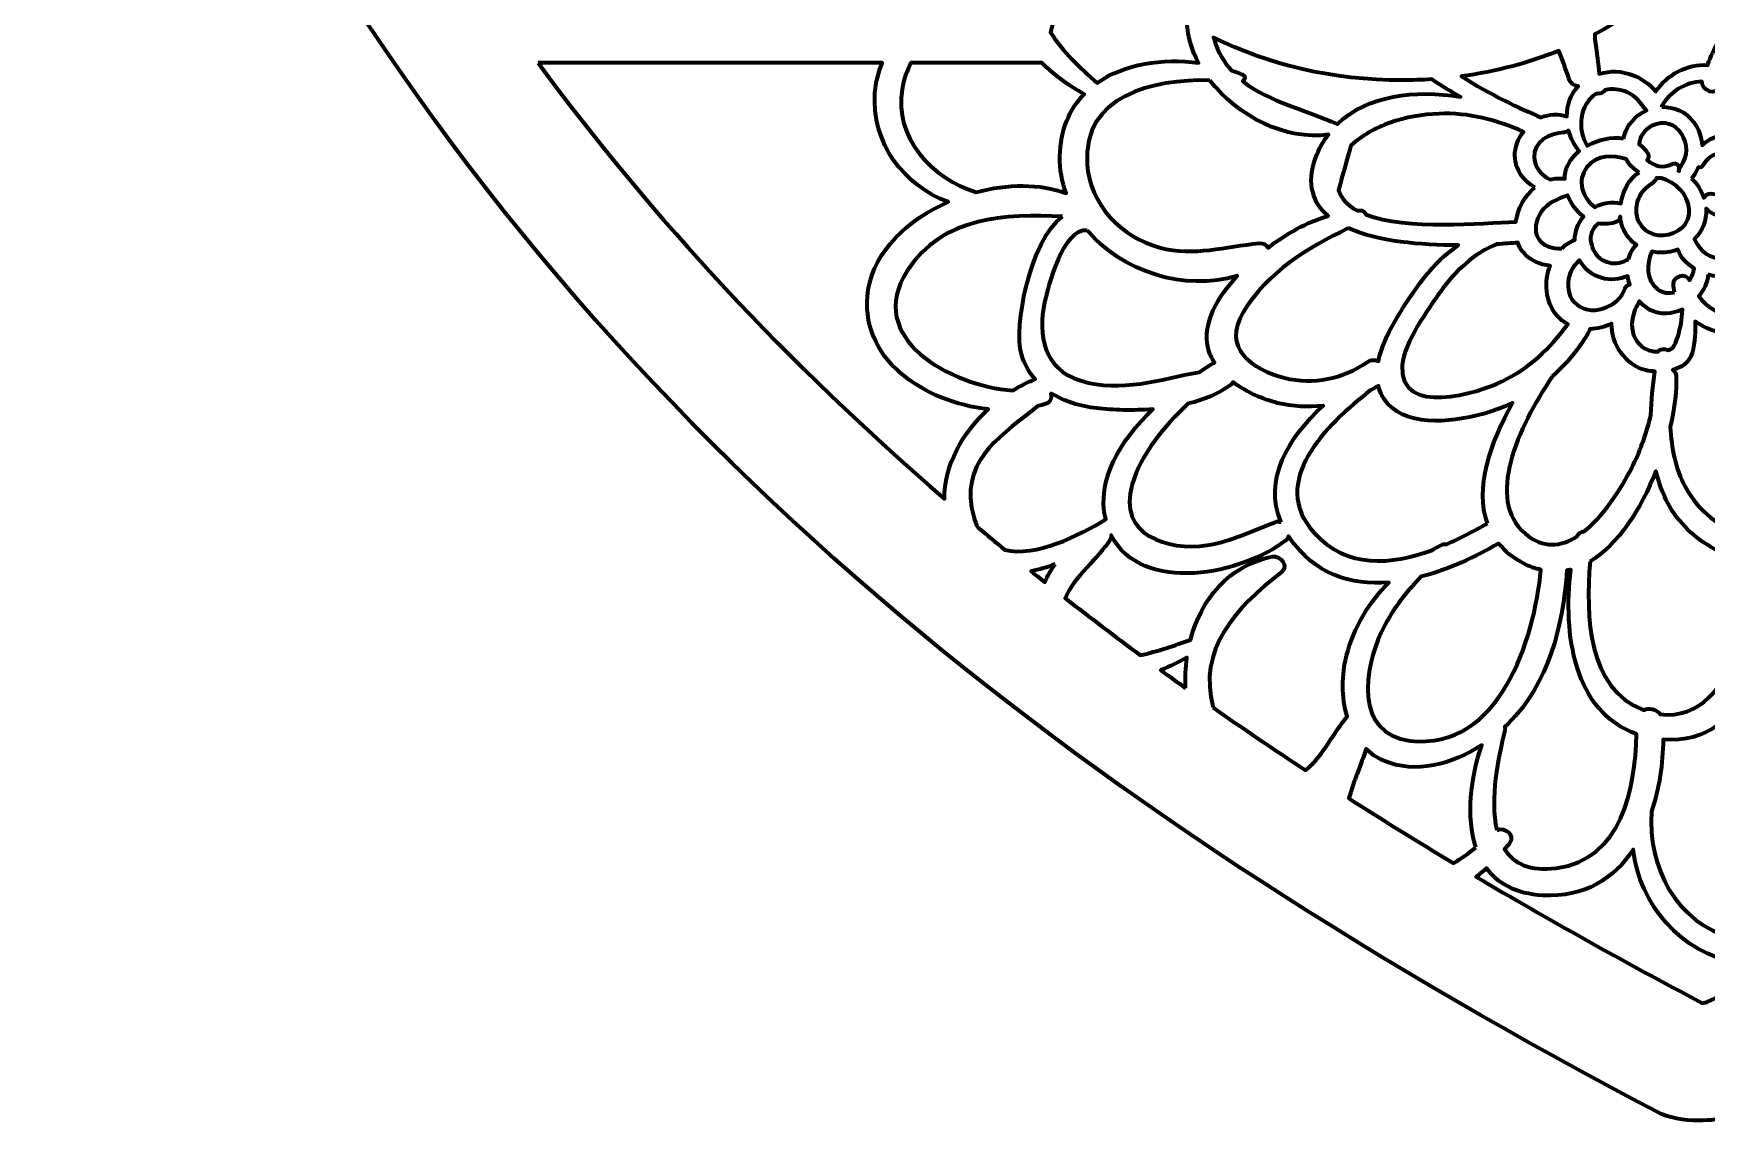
# Model space of a CAD drawing. Extents: x -491 to 5386, y -726 to 879.
# Drawn here: x 3516.9 to 3975, y -726.5 to -428.8 of the extents above; entities that cross this region are included whole.
import ezdxf

# ---------------------------------------------------------------- set-up
doc = ezdxf.new("R2010")
doc.units = 0
doc.header["$MEASUREMENT"] = 0
doc.layers.add('Layer 1', color=7, linetype='Continuous', lineweight=0)

# ---------------------------------------------------------------- blocks, each defined once
blk = doc.blocks.new('Block_2')
at = {"layer": 'Layer 1', "color": 250, "lineweight": 70, "true_color": 0x231f20}
for points, knots in [([(4412.77, -141.17), (4388.6, -13.6), (4297.11, 64.76), (4178.92, 64.76), (4158.4, 64.76), (4137.09, 62.4), (4115.17, 57.52), (4059.67, 45.18), (4013.92, 14.6), (3975.11, -29.24), (3961.27, -16.28), (3950.75, -5.93), (3939.7, 3.82), (3895.66, 42.69), (3834.04, 64.51), (3771.94, 64.51), (3670.83, 64.51), (3568.43, 6.68), (3538.49, -129.48), (3516.86, -227.86), (3541.91, -316.24), (3591.65, -399.45), (3679.93, -547.12), (3812.17, -645.63), (3961.42, -724.11), (3964.51, -725.74), (3968.66, -726.47), (3972.99, -726.47), (3978.8, -726.47), (3984.95, -725.15), (3989.34, -722.88), (4123.92, -653.35), (4243.84, -565.18), (4331.52, -439.6), (4393.74, -350.49), (4434.19, -254.19), (4412.77, -141.17)], [0, 0, 0, 0, 1, 1, 1, 2, 2, 2, 3, 3, 3, 4, 4, 4, 5, 5, 5, 6, 6, 6, 7, 7, 7, 8, 8, 8, 9, 9, 9, 10, 10, 10, 11, 11, 11, 12, 12, 12, 12]), ([(3803.09, -398.88), (3811.02, -409.69), (3821.03, -418.84), (3832.71, -425.87), (3832.89, -429.66), (3834.03, -433.36), (3835.87, -436.83), (3826.08, -435.52), (3815.6, -437.1), (3808.14, -442.32), (3803.43, -438.43), (3798.7, -433.63), (3795.32, -428.5), (3797.59, -420.48), (3800.6, -409.07), (3803.09, -398.88)], [0, 0, 0, 0, 1, 1, 1, 2, 2, 2, 3, 3, 3, 4, 4, 4, 5, 5, 5, 5]), ([(3977.95, -400.41), (3979.82, -402.84), (3981.19, -405.74), (3981.86, -408.83), (3983.5, -416.45), (3981.24, -423.92), (3978.21, -430.98), (3977.07, -433.13), (3976.12, -435.24), (3975.35, -437.26), (3975.33, -437.32), (3975.3, -437.38), (3975.27, -437.45), (3969.69, -437.11), (3964.14, -440.04), (3961.09, -444.71), (3959.5, -442.64), (3957.05, -441.07), (3954.84, -440.21), (3951.88, -439.05), (3948.57, -438.94), (3945.54, -439.83), (3945.42, -436.95), (3944.41, -431.14), (3944.38, -429.91), (3944.37, -429.61), (3944.38, -429.31), (3944.37, -429.01), (3957.54, -422.08), (3968.98, -412.43), (3977.95, -400.41)], [0, 0, 0, 0, 1, 1, 1, 2, 2, 2, 3, 3, 3, 4, 4, 4, 5, 5, 5, 6, 6, 6, 7, 7, 7, 8, 8, 8, 9, 9, 9, 10, 10, 10, 10]), ([(3891.59, -441.6), (3894.3, -441.6), (3896.99, -441.51), (3899.65, -441.33), (3902.24, -443.07), (3904.9, -444.68), (3907.57, -446.16), (3895.27, -444.09), (3881.99, -445.78), (3873.89, -453.59), (3865.54, -449.81), (3855.27, -447.61), (3848.02, -441.88), (3848.62, -441.37), (3848.85, -440.46), (3847.92, -440.06), (3846.95, -439.65), (3845.93, -439.28), (3844.9, -438.93), (3842.89, -436.68), (3841.26, -434), (3840.22, -430.65), (3840.14, -430.39), (3840.07, -430.13), (3840, -429.88), (3855.1, -437.4), (3872.55, -441.6), (3891.59, -441.6)], [0, 0, 0, 0, 1, 1, 1, 2, 2, 2, 3, 3, 3, 4, 4, 4, 5, 5, 5, 6, 6, 6, 7, 7, 7, 8, 8, 8, 9, 9, 9, 9]), ([(3937.27, -441.13), (3937.69, -442.48), (3938.72, -443.11), (3939.81, -443.25), (3937.75, -445.56), (3936.75, -448.5), (3936.72, -451.5), (3934.37, -450.61), (3931.91, -450.86), (3929.7, -451.81), (3923.92, -449.39), (3915.72, -445.5), (3907.85, -440.52), (3917.2, -439.26), (3926.15, -436.91), (3934.55, -433.54), (3935.54, -436.03), (3936.45, -438.56), (3937.27, -441.13)], [0, 0, 0, 0, 1, 1, 1, 2, 2, 2, 3, 3, 3, 4, 4, 4, 5, 5, 5, 6, 6, 6, 6]), ([(3655.06, -436.86), (3655.06, -436.86), (3749.22, -436.86), (3749.22, -436.86), (3748.18, -439.46), (3747.51, -442.19), (3747.29, -444.96), (3746.2, -458.74), (3755.32, -470.58), (3767.35, -474.94), (3756.31, -479.77), (3747.16, -488.26), (3745.46, -498.94), (3742.46, -517.85), (3760.86, -529.85), (3778.3, -531.69), (3771.25, -538.22), (3766.15, -547.16), (3766.3, -556.24), (3723.29, -519.05), (3686.51, -479.61), (3655.06, -436.86)], [0, 0, 0, 0, 1, 1, 1, 2, 2, 2, 3, 3, 3, 4, 4, 4, 5, 5, 5, 6, 6, 6, 7, 7, 7, 7]), ([(3754.72, -444.06), (3755.18, -441.38), (3756, -438.99), (3757.11, -436.86), (3757.11, -436.86), (3792.82, -436.86), (3792.82, -436.86), (3792.84, -436.82), (3792.85, -436.77), (3792.87, -436.72), (3796.3, -440.16), (3800.33, -443.13), (3804.58, -445.38), (3800.58, -449.51), (3798.03, -455.12), (3797.91, -462.48), (3797.85, -466.07), (3798.5, -469.42), (3799.61, -472.57), (3792.54, -469.85), (3783.57, -469.95), (3774.96, -472.26), (3762.88, -468.48), (3752.43, -457.41), (3754.72, -444.06)], [0, 0, 0, 0, 1, 1, 1, 2, 2, 2, 3, 3, 3, 4, 4, 4, 5, 5, 5, 6, 6, 6, 7, 7, 7, 8, 8, 8, 8]), ([(3838.93, -441.63), (3846.57, -451.5), (3859.89, -458.17), (3871.43, -456.5), (3870.02, -458.41), (3868.76, -460.48), (3867.9, -462.95), (3865.41, -470.12), (3867.2, -475.19), (3871.4, -478.77), (3865.42, -480.51), (3859.88, -483.63), (3854.92, -487.47), (3854.45, -486.69), (3853.64, -486.16), (3852.5, -486.26), (3843.03, -487.11), (3834.83, -489.95), (3825.23, -487.4), (3814.74, -484.62), (3806.08, -475.66), (3805.36, -464.55), (3804.15, -445.86), (3823.27, -441.23), (3838.93, -441.63)], [0, 0, 0, 0, 1, 1, 1, 2, 2, 2, 3, 3, 3, 4, 4, 4, 5, 5, 5, 6, 6, 6, 7, 7, 7, 8, 8, 8, 8]), ([(3952.21, -457.54), (3948.94, -457.03), (3945.3, -457.84), (3942.3, -459.52), (3939.49, -455.1), (3940.1, -448.25), (3944.73, -445.32), (3945.19, -445.32), (3945.68, -445.27), (3946.21, -445.12), (3946.63, -445), (3946.95, -444.67), (3947.17, -444.28), (3949.17, -443.83), (3951.33, -444.1), (3953.21, -444.91), (3955.79, -446.01), (3956.95, -447.95), (3958.5, -449.93), (3958.03, -450.14), (3957.55, -450.35), (3957.1, -450.63), (3954.57, -452.19), (3952.77, -454.76), (3952.21, -457.54)], [0, 0, 0, 0, 1, 1, 1, 2, 2, 2, 3, 3, 3, 4, 4, 4, 5, 5, 5, 6, 6, 6, 7, 7, 7, 8, 8, 8, 8]), ([(3962.76, -448.93), (3962.76, -448.82), (3962.72, -448.72), (3962.71, -448.62), (3965.02, -444.79), (3969.29, -442.08), (3973.65, -441.97), (3973.9, -444.52), (3977.39, -446.1), (3978.97, -443.32), (3978.97, -443.32), (3978.97, -443.32), (3978.97, -443.32), (3979.14, -443.42), (3979.33, -443.47), (3979.5, -443.58), (3982.48, -445.54), (3984.35, -449.11), (3984.67, -452.62), (3984.79, -453.97), (3984.56, -455.2), (3984.25, -456.42), (3980.51, -455.82), (3976.47, -456.82), (3973.76, -459.4), (3973.6, -457.16), (3972.88, -454.97), (3971.46, -453.05), (3969.33, -450.19), (3966.07, -448.82), (3962.76, -448.93)], [0, 0, 0, 0, 1, 1, 1, 2, 2, 2, 3, 3, 3, 4, 4, 4, 5, 5, 5, 6, 6, 6, 7, 7, 7, 8, 8, 8, 9, 9, 9, 10, 10, 10, 10]), ([(3927.97, -470.99), (3925.19, -473.28), (3923.28, -476.83), (3922.76, -480.41), (3913.34, -480.7), (3892.92, -482.64), (3881.67, -478.38), (3881.47, -477.74), (3880.94, -477.19), (3880.2, -477.23), (3879.92, -477.24), (3879.64, -477.29), (3879.36, -477.31), (3876.79, -475.94), (3874.93, -474.11), (3874.2, -471.66), (3875.33, -467.58), (3876.47, -463.51), (3877.6, -459.43), (3880.74, -456.71), (3884.28, -454.66), (3888.22, -453.3), (3892.54, -451.72), (3897.14, -450.92), (3901.73, -450.76), (3909.76, -450.47), (3917.55, -452.43), (3924.82, -455.72), (3923.35, -457.63), (3922.43, -459.93), (3922.51, -462.34), (3922.63, -466.23), (3924.89, -469.29), (3927.97, -470.99)], [0, 0, 0, 0, 1, 1, 1, 2, 2, 2, 3, 3, 3, 4, 4, 4, 5, 5, 5, 6, 6, 6, 7, 7, 7, 8, 8, 8, 9, 9, 9, 10, 10, 10, 11, 11, 11, 11]), ([(3965.44, -464.57), (3963.15, -465.77), (3960.58, -465.13), (3958.75, -463.53), (3959.15, -462.95), (3959.29, -462.2), (3958.86, -461.55), (3958.23, -460.58), (3957.45, -459.79), (3956.58, -459.17), (3956.57, -457.08), (3957.91, -455.17), (3959.97, -454.12), (3966.95, -450.58), (3972.19, -459.72), (3967.9, -465.24), (3967.6, -465.64), (3967.48, -466.06), (3967.45, -466.47), (3967.38, -466.45), (3967.33, -466.41), (3967.26, -466.39), (3967.8, -465.29), (3966.79, -463.85), (3965.44, -464.57)], [0, 0, 0, 0, 1, 1, 1, 2, 2, 2, 3, 3, 3, 4, 4, 4, 5, 5, 5, 6, 6, 6, 7, 7, 7, 8, 8, 8, 8]), ([(3927.79, -462.87), (3927.51, -458.07), (3932.02, -456.29), (3935.96, -455.92), (3936.42, -455.87), (3936.85, -455.66), (3937.21, -455.38), (3937.76, -457.43), (3938.71, -459.38), (3940.13, -460.99), (3938.77, -462.11), (3937.64, -463.42), (3936.96, -464.92), (3936.43, -466.1), (3936.17, -467.35), (3936.14, -468.61), (3934.75, -468.36), (3933.4, -468.47), (3932.12, -468.82), (3929.8, -467.66), (3927.95, -465.47), (3927.79, -462.87)], [0, 0, 0, 0, 1, 1, 1, 2, 2, 2, 3, 3, 3, 4, 4, 4, 5, 5, 5, 6, 6, 6, 7, 7, 7, 7]), ([(3956.54, -466.87), (3953.76, -468.45), (3952.07, -471.97), (3951.49, -475.33), (3949.13, -474.74), (3946.56, -475.18), (3944.37, -476.34), (3941.01, -473.9), (3939.35, -468.99), (3942.24, -465.45), (3945.24, -461.79), (3949.18, -462.13), (3953.03, -463.18), (3953.15, -463.4), (3953.22, -463.63), (3953.36, -463.85), (3954.17, -465.09), (3955.28, -466.1), (3956.54, -466.87)], [0, 0, 0, 0, 1, 1, 1, 2, 2, 2, 3, 3, 3, 4, 4, 4, 5, 5, 5, 6, 6, 6, 6]), ([(3970.86, -468.51), (3970.91, -468.45), (3970.97, -468.43), (3971.02, -468.37), (3971.71, -467.48), (3972.24, -466.51), (3972.68, -465.51), (3973.22, -465.53), (3973.77, -465.39), (3974.08, -464.8), (3975.73, -461.73), (3979.95, -460.4), (3983.41, -461.28), (3983.7, -462.21), (3984.75, -462.54), (3985.71, -462.29), (3986.38, -462.76), (3986.99, -463.3), (3987.45, -464.03), (3989.25, -466.89), (3987.4, -470.23), (3984.95, -472.01), (3981.83, -474.29), (3979.53, -473.04), (3976.18, -472.66), (3975.33, -472.56), (3974.61, -473.09), (3974.22, -473.8), (3973.55, -471.74), (3972.4, -469.89), (3970.86, -468.51)], [0, 0, 0, 0, 1, 1, 1, 2, 2, 2, 3, 3, 3, 4, 4, 4, 5, 5, 5, 6, 6, 6, 7, 7, 7, 8, 8, 8, 9, 9, 9, 10, 10, 10, 10]), ([(3955.73, -477.99), (3955.56, -476.21), (3956.01, -474.34), (3956.93, -472.81), (3957.94, -471.14), (3959.51, -470.45), (3960.84, -469.13), (3961.04, -468.93), (3961.11, -468.68), (3961.2, -468.44), (3961.65, -468.48), (3962.1, -468.45), (3962.55, -468.42), (3966.28, -469.4), (3969.91, -472.82), (3970.27, -476.8), (3970.65, -481.01), (3967.01, -483.86), (3963.08, -484.04), (3959.32, -484.21), (3956.1, -481.85), (3955.73, -477.99)], [0, 0, 0, 0, 1, 1, 1, 2, 2, 2, 3, 3, 3, 4, 4, 4, 5, 5, 5, 6, 6, 6, 7, 7, 7, 7]), ([(3935.33, -487.69), (3932.84, -487.85), (3930.14, -486.89), (3928.95, -485), (3927.54, -482.75), (3928.3, -479.7), (3929.74, -477.67), (3931.6, -475.05), (3934.22, -474.31), (3936.94, -473.06), (3937.82, -475.37), (3939.36, -477.48), (3941.3, -478.93), (3939.72, -480.77), (3938.96, -483.03), (3938.88, -485.34), (3937.54, -485.78), (3936.37, -486.66), (3935.33, -487.69)], [0, 0, 0, 0, 1, 1, 1, 2, 2, 2, 3, 3, 3, 4, 4, 4, 5, 5, 5, 6, 6, 6, 6]), ([(3798.67, -478.96), (3789.65, -485.35), (3785.26, -509.29), (3787.39, -516.6), (3788.18, -519.33), (3789.5, -521.58), (3791.12, -523.49), (3789.05, -524.29), (3787, -525.33), (3785, -526.56), (3767.9, -525.32), (3744.24, -512.12), (3756.13, -493.78), (3765.9, -478.69), (3782.93, -478.22), (3798.67, -478.96)], [0, 0, 0, 0, 1, 1, 1, 2, 2, 2, 3, 3, 3, 4, 4, 4, 5, 5, 5, 5]), ([(3953.61, -490.57), (3950.41, -492.55), (3945.91, -492.08), (3943.86, -487.88), (3943.69, -487.51), (3943.65, -487.19), (3943.54, -486.84), (3943.52, -486.6), (3943.45, -486.41), (3943.35, -486.2), (3942.87, -483.92), (3943.78, -482.06), (3945.41, -480.79), (3947.04, -481.11), (3948.76, -481.01), (3950.49, -480.29), (3951.16, -480.02), (3951.37, -479.45), (3951.33, -478.92), (3951.34, -479.06), (3951.34, -479.22), (3951.35, -479.35), (3951.8, -482.53), (3953.45, -485.06), (3955.76, -486.7), (3954.67, -487.76), (3954, -489.11), (3953.61, -490.57)], [0, 0, 0, 0, 1, 1, 1, 2, 2, 2, 3, 3, 3, 4, 4, 4, 5, 5, 5, 6, 6, 6, 7, 7, 7, 8, 8, 8, 9, 9, 9, 9]), ([(3974.85, -476.8), (3974.85, -476.79), (3974.84, -476.78), (3974.84, -476.77), (3977.27, -479.42), (3981.37, -479.27), (3984.79, -477.98), (3986.56, -480.64), (3986.82, -484.45), (3985.23, -487.21), (3984.78, -487.5), (3984.45, -487.96), (3984.27, -488.49), (3983.85, -488.93), (3983.37, -489.34), (3982.8, -489.66), (3980.67, -490.89), (3978, -490.68), (3975.84, -489.65), (3973.66, -488.62), (3972.64, -487.01), (3971.66, -485.11), (3973.78, -482.99), (3975.07, -480.11), (3974.85, -476.8)], [0, 0, 0, 0, 1, 1, 1, 2, 2, 2, 3, 3, 3, 4, 4, 4, 5, 5, 5, 6, 6, 6, 7, 7, 7, 8, 8, 8, 8]), ([(3805.38, -482.71), (3814.95, -494.04), (3832.06, -499.57), (3846.49, -495.16), (3841.32, -500.78), (3836.83, -507.91), (3838.51, -514.93), (3838.85, -516.35), (3839.51, -517.64), (3840.28, -518.88), (3838.93, -519.67), (3837.53, -520.54), (3836.08, -521.5), (3825.32, -523.47), (3814.75, -527.28), (3803.54, -523.87), (3793.5, -520.81), (3791.85, -511.39), (3793.73, -502.38), (3794.63, -498.08), (3798.76, -482.08), (3805.38, -482.71)], [0, 0, 0, 0, 1, 1, 1, 2, 2, 2, 3, 3, 3, 4, 4, 4, 5, 5, 5, 6, 6, 6, 7, 7, 7, 7]), ([(3876.88, -482.14), (3885.04, -485.77), (3896.78, -486.78), (3906.96, -486.8), (3902.46, -489.86), (3898.64, -494.05), (3895.28, -498.9), (3891.92, -503.75), (3886.61, -511.33), (3885.15, -518.54), (3884.27, -518.11), (3883.2, -518.06), (3882.09, -518.81), (3875.38, -523.33), (3867.38, -525.14), (3859.43, -523.08), (3850.55, -520.79), (3842.19, -514.9), (3848.1, -505.13), (3854.82, -494), (3865.6, -487.62), (3876.88, -482.14)], [0, 0, 0, 0, 1, 1, 1, 2, 2, 2, 3, 3, 3, 4, 4, 4, 5, 5, 5, 6, 6, 6, 7, 7, 7, 7]), ([(3891.65, -519.6), (3892.03, -513.67), (3898.79, -504.17), (3902.11, -499.53), (3906.22, -493.78), (3911.15, -489.1), (3917.48, -486.5), (3919.7, -486.37), (3921.67, -486.21), (3923.28, -486.06), (3923.62, -486.96), (3924.06, -487.83), (3924.69, -488.61), (3926.55, -490.9), (3929.34, -492.15), (3932.21, -492.4), (3932.11, -492.65), (3931.96, -492.9), (3931.87, -493.15), (3930.38, -497.63), (3931.06, -503.15), (3934.51, -506.58), (3935.26, -507.33), (3936.1, -507.9), (3936.98, -508.37), (3932.17, -515.05), (3926.46, -520.5), (3918.93, -524.11), (3912.59, -527.15), (3890.75, -534.02), (3891.65, -519.6)], [0, 0, 0, 0, 1, 1, 1, 2, 2, 2, 3, 3, 3, 4, 4, 4, 5, 5, 5, 6, 6, 6, 7, 7, 7, 8, 8, 8, 9, 9, 9, 10, 10, 10, 10]), ([(3966.2, -499.62), (3964.69, -500.08), (3963.06, -499.93), (3961.56, -498.78), (3958.31, -496.27), (3958.53, -491.93), (3959.96, -488.52), (3961.32, -488.82), (3962.76, -488.91), (3964.23, -488.72), (3965.25, -488.59), (3966.22, -488.31), (3967.15, -487.96), (3967.9, -490.14), (3969.56, -491.87), (3971.59, -493.14), (3971.43, -494.27), (3970.97, -495.39), (3970.32, -496.39), (3970.29, -496.34), (3970.26, -496.29), (3970.23, -496.23), (3969.13, -494.21), (3965.91, -495.14), (3965.93, -497.4), (3965.94, -498.16), (3966.04, -498.9), (3966.2, -499.62)], [0, 0, 0, 0, 1, 1, 1, 2, 2, 2, 3, 3, 3, 4, 4, 4, 5, 5, 5, 6, 6, 6, 7, 7, 7, 8, 8, 8, 9, 9, 9, 9]), ([(3937.44, -495.09), (3937.97, -493.24), (3938.98, -492.01), (3940.22, -490.9), (3943.17, -496.13), (3948.94, -497.18), (3953.41, -495.21), (3953.53, -496.02), (3953.75, -496.81), (3954.02, -497.58), (3953.46, -497.62), (3952.92, -497.87), (3952.67, -498.62), (3950.95, -503.93), (3942.82, -506.81), (3938.74, -502.35), (3936.94, -500.38), (3936.72, -497.57), (3937.44, -495.09)], [0, 0, 0, 0, 1, 1, 1, 2, 2, 2, 3, 3, 3, 4, 4, 4, 5, 5, 5, 6, 6, 6, 6]), ([(3975.46, -494.84), (3978.86, -495.77), (3982.57, -495.58), (3985.28, -493.9), (3985.63, -493.68), (3985.91, -493.4), (3986.22, -493.15), (3986.83, -493.92), (3987.6, -494.45), (3988.43, -494.86), (3989.61, -498.21), (3988.68, -502.54), (3985.72, -504.59), (3985.22, -504.94), (3984.65, -505.12), (3984.1, -505.3), (3983.76, -504.91), (3983.39, -504.53), (3983.06, -504.15), (3981.45, -502.29), (3979.19, -503.28), (3978.34, -505.02), (3977.69, -504.77), (3977.05, -504.49), (3976.47, -504.15), (3974.94, -503.24), (3973.82, -502.06), (3972.88, -500.74), (3974.23, -499.02), (3975.2, -497), (3975.46, -494.84)], [0, 0, 0, 0, 1, 1, 1, 2, 2, 2, 3, 3, 3, 4, 4, 4, 5, 5, 5, 6, 6, 6, 7, 7, 7, 8, 8, 8, 9, 9, 9, 10, 10, 10, 10]), ([(3960.24, -515.8), (3953.81, -514.4), (3953.37, -507.35), (3956.32, -502.62), (3956.44, -502.43), (3956.49, -502.25), (3956.55, -502.07), (3957.38, -503.03), (3958.3, -503.88), (3959.4, -504.43), (3962.44, -505.97), (3965.63, -505.68), (3968.38, -504.37), (3968.39, -504.37), (3968.39, -504.38), (3968.4, -504.39), (3968.27, -506.9), (3967.91, -509.36), (3967.08, -511.84), (3966.48, -513.63), (3966.22, -514.91), (3964.49, -515.55), (3963.57, -515.03), (3962.26, -515.08), (3961.67, -515.94), (3961.19, -515.92), (3960.71, -515.9), (3960.24, -515.8)], [0, 0, 0, 0, 1, 1, 1, 2, 2, 2, 3, 3, 3, 4, 4, 4, 5, 5, 5, 6, 6, 6, 7, 7, 7, 8, 8, 8, 9, 9, 9, 9]), ([(3932.7, -522.73), (3936.8, -519.14), (3940.33, -514.89), (3942.96, -510.06), (3943.02, -509.95), (3943.02, -509.86), (3943.06, -509.75), (3945.1, -509.68), (3947.15, -509.16), (3949, -508.24), (3948.9, -513.81), (3952.6, -519.56), (3958.36, -521.01), (3959.09, -521.19), (3959.92, -521.3), (3960.78, -521.35), (3960.29, -525.26), (3959.9, -529.29), (3959.76, -533.33), (3958.56, -537.96), (3957.09, -542.5), (3954.89, -546.97), (3952.7, -551.42), (3947.66, -560.25), (3941.41, -565.2), (3940.62, -565.25), (3939.88, -565.66), (3939.58, -566.48), (3935.17, -569.3), (3930.27, -569.96), (3925.39, -565.81), (3914.26, -556.34), (3923.37, -536.91), (3932.7, -522.73)], [0, 0, 0, 0, 1, 1, 1, 2, 2, 2, 3, 3, 3, 4, 4, 4, 5, 5, 5, 6, 6, 6, 7, 7, 7, 8, 8, 8, 9, 9, 9, 10, 10, 10, 11, 11, 11, 11]), ([(3966.65, -522.54), (3966.61, -521.84), (3966.24, -521.31), (3965.75, -520.93), (3967.56, -520.43), (3969.18, -519.56), (3970.16, -518.11), (3971.61, -515.95), (3971.78, -512.16), (3971.9, -509.66), (3971.93, -509), (3971.87, -508.33), (3971.87, -507.67), (3974.51, -509.57), (3977.74, -510.74), (3980.93, -510.92), (3992.62, -524.02), (4016.5, -547.56), (3997.49, -562.72), (3987.45, -570.73), (3974.48, -563.09), (3969.11, -552.94), (3966.47, -547.96), (3965.38, -542.32), (3965.01, -536.55), (3966.3, -531.16), (3966.89, -526.21), (3966.65, -522.54)], [0, 0, 0, 0, 1, 1, 1, 2, 2, 2, 3, 3, 3, 4, 4, 4, 5, 5, 5, 6, 6, 6, 7, 7, 7, 8, 8, 8, 9, 9, 9, 9]), ([(3858.48, -562.59), (3857.97, -562.42), (3857.41, -562.36), (3856.84, -562.58), (3850.59, -564.96), (3844.88, -567.87), (3838.2, -568.92), (3827.46, -570.6), (3813.53, -566.12), (3817.7, -552.24), (3820.21, -543.87), (3826.3, -536.52), (3833.05, -530.15), (3837.46, -529.05), (3841.54, -527.42), (3844.7, -525.01), (3844.96, -524.81), (3845.16, -524.55), (3845.33, -524.28), (3849.04, -527.07), (3853.59, -529.01), (3857.53, -529.99), (3861.67, -531.02), (3865.87, -531.22), (3869.97, -530.74), (3860.47, -539.47), (3853.56, -550.96), (3858.48, -562.59)], [0, 0, 0, 0, 1, 1, 1, 2, 2, 2, 3, 3, 3, 4, 4, 4, 5, 5, 5, 6, 6, 6, 7, 7, 7, 8, 8, 8, 9, 9, 9, 9]), ([(3914.96, -562.95), (3911.48, -564.93), (3907.65, -566.97), (3903.65, -568.71), (3903.35, -568.62), (3903.02, -568.62), (3902.71, -568.76), (3901.72, -569.2), (3900.78, -569.73), (3899.82, -570.24), (3888.57, -574.4), (3876.54, -575.37), (3867.54, -565.53), (3854.92, -551.7), (3870.76, -535.98), (3882.97, -526.5), (3883.69, -526.1), (3884.42, -525.7), (3885.12, -525.24), (3885.41, -526.44), (3885.87, -527.6), (3886.57, -528.7), (3891.77, -536.88), (3904.91, -535.24), (3912.86, -533.22), (3915.98, -532.43), (3919.01, -531.32), (3921.89, -529.93), (3915.64, -540.99), (3911.62, -553.41), (3914.96, -562.95)], [0, 0, 0, 0, 1, 1, 1, 2, 2, 2, 3, 3, 3, 4, 4, 4, 5, 5, 5, 6, 6, 6, 7, 7, 7, 8, 8, 8, 9, 9, 9, 10, 10, 10, 10]), ([(3775.37, -563.98), (3774.65, -562.47), (3774.09, -560.69), (3773.73, -558.56), (3771.45, -544.68), (3782.8, -538.3), (3791.83, -530.84), (3792.57, -530.65), (3793.33, -530.49), (3794.04, -530.24), (3795.35, -529.79), (3795.71, -528.58), (3795.4, -527.59), (3795.45, -527.51), (3795.52, -527.43), (3795.57, -527.35), (3799.16, -529.61), (3803.49, -530.9), (3808.02, -531.43), (3812.51, -531.96), (3817.9, -532.11), (3823.34, -531.68), (3814.49, -540.24), (3807.83, -551.01), (3810.46, -561.84), (3803.08, -566.39), (3791.21, -572.25), (3782.88, -570.21), (3780.36, -568.14), (3777.86, -566.06), (3775.37, -563.98)], [0, 0, 0, 0, 1, 1, 1, 2, 2, 2, 3, 3, 3, 4, 4, 4, 5, 5, 5, 6, 6, 6, 7, 7, 7, 8, 8, 8, 9, 9, 9, 10, 10, 10, 10]), ([(3943.09, -573.4), (3950.81, -568.74), (3957.03, -558.92), (3961.14, -548.67), (3962.31, -553.52), (3964.24, -558.13), (3967.56, -562.18), (3971.25, -566.69), (3976.57, -570.33), (3982.31, -572.01), (3982.1, -580.63), (3984.68, -588.99), (3982.69, -597.66), (3980.52, -607.13), (3972.98, -616.78), (3962.22, -615.17), (3961.17, -613.76), (3959.23, -613.37), (3957.75, -614.06), (3942.34, -608.26), (3941.89, -588.46), (3943.09, -573.4)], [0, 0, 0, 0, 1, 1, 1, 2, 2, 2, 3, 3, 3, 4, 4, 4, 5, 5, 5, 6, 6, 6, 7, 7, 7, 7]), ([(3839.93, -613.41), (3835.48, -597.52), (3846.04, -586.07), (3858.52, -576.36), (3860.74, -574.64), (3858.25, -571.59), (3856.01, -572.05), (3844.03, -574.5), (3836.58, -583.88), (3833.67, -594.86), (3829.47, -596.27), (3824.68, -598.07), (3819.92, -599.02), (3812.93, -593.87), (3806.09, -588.67), (3799.38, -583.43), (3801.75, -577.61), (3808.61, -572.41), (3811.71, -567.39), (3811.94, -567.01), (3812, -566.59), (3811.97, -566.17), (3820.33, -582.74), (3848.2, -576.78), (3859.77, -567.61), (3860.19, -567.28), (3860.4, -566.86), (3860.53, -566.42), (3860.62, -566.55), (3860.67, -566.67), (3860.76, -566.8), (3867.68, -576.96), (3877.59, -579.94), (3887.95, -579.12), (3882.51, -584.67), (3878.39, -591.49), (3876.42, -599.14), (3875.08, -604.39), (3874.98, -610.49), (3876.59, -615.87), (3873.07, -620.05), (3870.71, -625.05), (3866.91, -628.97), (3866.33, -629.57), (3865.75, -630.08), (3865.17, -630.53), (3856.56, -624.87), (3848.15, -619.16), (3839.93, -613.41)], [0, 0, 0, 0, 1, 1, 1, 2, 2, 2, 3, 3, 3, 4, 4, 4, 5, 5, 5, 6, 6, 6, 7, 7, 7, 8, 8, 8, 9, 9, 9, 10, 10, 10, 11, 11, 11, 12, 12, 12, 13, 13, 13, 14, 14, 14, 15, 15, 15, 16, 16, 16, 16]), ([(3893.85, -622.47), (3878.29, -620.68), (3881.41, -602.32), (3885.88, -592.82), (3888.62, -586.99), (3892.45, -582.02), (3896.86, -577.54), (3904.38, -575.57), (3911.76, -572.13), (3918.04, -568.43), (3919.76, -570.56), (3922.03, -572.44), (3924.99, -573.98), (3926.58, -574.8), (3928.12, -575.3), (3929.64, -575.66), (3927.81, -594.77), (3918.26, -625.29), (3893.85, -622.47)], [0, 0, 0, 0, 1, 1, 1, 2, 2, 2, 3, 3, 3, 4, 4, 4, 5, 5, 5, 6, 6, 6, 6]), ([(3796.62, -574.12), (3795.52, -575.68), (3794.58, -577.33), (3793.81, -579.04), (3792.56, -578.05), (3791.32, -577.06), (3790.08, -576.07), (3792.26, -575.64), (3794.45, -574.97), (3796.62, -574.12)], [0, 0, 0, 0, 1, 1, 1, 2, 2, 2, 3, 3, 3, 3]), ([(3917.56, -646.93), (3915.57, -638.45), (3917.94, -626.85), (3919.75, -619.69), (3919.84, -619.33), (3919.81, -618.99), (3919.73, -618.67), (3920, -618.42), (3920.31, -618.18), (3920.58, -617.92), (3931.85, -606.72), (3935.57, -591.18), (3936.76, -575.83), (3937.12, -575.76), (3937.49, -575.74), (3937.85, -575.65), (3935.64, -593.09), (3938.61, -614.64), (3955.84, -620.63), (3955.41, -635.93), (3951.83, -654.89), (3933.85, -657.33), (3926.56, -658.32), (3922.19, -656.08), (3919.69, -652.2), (3920.15, -651.64), (3920.62, -651.08), (3921.05, -650.51), (3922.74, -648.26), (3919.71, -645.93), (3917.56, -646.93)], [0, 0, 0, 0, 1, 1, 1, 2, 2, 2, 3, 3, 3, 4, 4, 4, 5, 5, 5, 6, 6, 6, 7, 7, 7, 8, 8, 8, 9, 9, 9, 10, 10, 10, 10]), ([(3832.35, -608.05), (3830.07, -606.42), (3827.8, -604.78), (3825.54, -603.14), (3828.05, -602.15), (3830.47, -600.96), (3832.72, -599.66), (3832.32, -602.43), (3832.21, -605.25), (3832.35, -608.05)], [0, 0, 0, 0, 1, 1, 1, 2, 2, 2, 3, 3, 3, 3]), ([(4004.39, -658.33), (4003.75, -670.71), (3995.31, -679.34), (3982.17, -676.3), (3966.72, -672.71), (3958.68, -656.65), (3959.92, -641.86), (3962.03, -635.54), (3963.03, -628.65), (3963.09, -622.15), (3963.1, -622.15), (3963.12, -622.16), (3963.14, -622.16), (3975.14, -623.12), (3982.73, -616.05), (3986.78, -606.4), (3989.94, -618.13), (3996.39, -631.2), (4005.92, -637.92), (4004.82, -637.89), (4003.74, -638.4), (4003.54, -639.65), (4002.53, -645.85), (4004.72, -652.02), (4004.39, -658.33)], [0, 0, 0, 0, 1, 1, 1, 2, 2, 2, 3, 3, 3, 4, 4, 4, 5, 5, 5, 6, 6, 6, 7, 7, 7, 8, 8, 8, 8]), ([(3911.84, -651.68), (3909.88, -653.25), (3907.82, -654.72), (3905.68, -655.98), (3895.9, -650.1), (3886.36, -644.19), (3877.05, -638.23), (3878.36, -633.65), (3880.4, -628.95), (3881.75, -624.67), (3883.11, -625.95), (3884.61, -627.1), (3886.47, -627.91), (3895.26, -631.74), (3905.39, -628.84), (3913.42, -623.66), (3910.46, -632.54), (3909.07, -643.35), (3911.84, -651.68)], [0, 0, 0, 0, 1, 1, 1, 2, 2, 2, 3, 3, 3, 4, 4, 4, 5, 5, 5, 6, 6, 6, 6]), ([(3975.08, -694.07), (3974.79, -694.14), (3974.31, -694.24), (3973.77, -694.29), (3952.15, -682.87), (3931.57, -671.36), (3911.93, -659.71), (3912.89, -658.97), (3913.83, -658.19), (3914.73, -657.38), (3917.83, -661.57), (3922.73, -664.41), (3930.13, -664.82), (3941.63, -665.45), (3949.65, -660.15), (3954.91, -652.27), (3956.58, -667.11), (3967.96, -680.8), (3983.44, -683.2), (3994.32, -684.89), (4004.79, -680.15), (4008.98, -669.68), (4010.1, -666.87), (4010.88, -663.44), (4011.3, -659.85), (4013.81, -663.56), (4017.29, -666.65), (4021.3, -669.04), (4006.42, -677.49), (3991.03, -685.82), (3975.08, -694.07)], [0, 0, 0, 0, 1, 1, 1, 2, 2, 2, 3, 3, 3, 4, 4, 4, 5, 5, 5, 6, 6, 6, 7, 7, 7, 8, 8, 8, 9, 9, 9, 10, 10, 10, 10])]:
    blk.add_open_spline(points, degree=3, knots=knots, dxfattribs=at)

msp = doc.modelspace()

# ---------------------------------------------------------------- block references
at = {"layer": 'Layer 1'}
msp.add_blockref('Block_2', (0, 0), dxfattribs=at)

doc.saveas('drawing.dxf')
